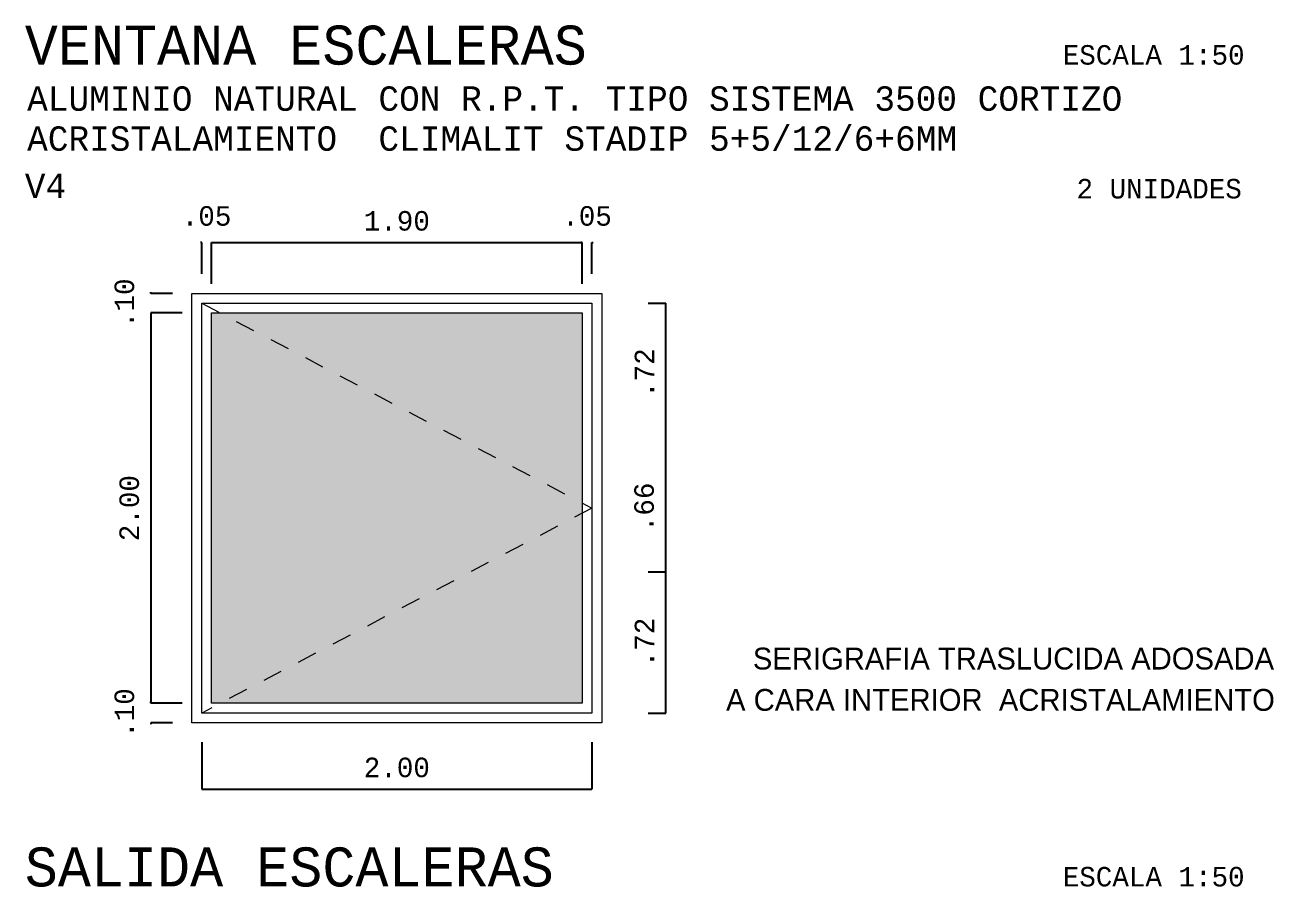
# Model space of a CAD drawing. Header units: millimetres. Extents: x 3472 to 4311, y 0 to 1645.
# Drawn here: x 3819.8 to 3826.2, y 1193.14 to 1197.56 of the extents above; entities that cross this region are included whole.
import ezdxf

# ---------------------------------------------------------------- set-up
doc = ezdxf.new("R2010")
doc.units = ezdxf.units.MM
doc.header["$LTSCALE"] = 0.1
doc.header["$PDMODE"] = 35
doc.linetypes.add('CONTINUA', pattern=[0])
doc.linetypes.add('PUNTOS', pattern=[0.25, 0, -0.25])
doc.layers.get('0').update_dxf_attribs({"lineweight": 9})
doc.layers.get('DEFPOINTS').update_dxf_attribs({"lineweight": 9})
for name, color, linetype, lineweight in [('A1', 7, 'Continuous', 9), ('A_cotas', 7, 'Continuous', 9), ('CARPINTERIAS', 7, 'PUNTOS', 9), ('Leyenda', 7, 'Continuous', 9)]:
    doc.layers.add(name, color=color, linetype=linetype, lineweight=lineweight)
doc.layers.add('COTAS-EXT', color=7, linetype='CONTINUA', lineweight=9, true_color=0x2e2e2e)
doc.layers.add('GRIS CARPINTERIAS', color=7, linetype='CONTINUA', lineweight=9, true_color=0x2e2e2e)
doc.styles.add('CAJ', font='GOTHIC.TTF')
doc.styles.add('FUTURA', font='LUCON.TTF')
doc.styles.get("Standard").update_dxf_attribs({"font": 'LUCON.TTF'})
doc.dimstyles.new('ESCALA-100-INT', dxfattribs={"dimtxt": 0.15, "dimasz": 0.012, "dimexe": 0, "dimexo": 0, "dimgap": 0.05, "dimtad": 1, "dimzin": 4, "dimdsep": 46, "dimtxsty": 'Standard', "dimblk1": '1', "dimblk2": '1', "dimsah": 1, "dimcen": 0, "dimse1": 1, "dimse2": 1, "dimclrd": 256, "dimclrt": 7, "dimadec": 0, "dimazin": 0, "dimtfac": 1, "dimtofl": 0, "dimtmove": 2, "dimatfit": 3, "dimldrblk": '1', "dimfxl": 1, "dimtolj": 1, "dimtzin": 0, "dimarcsym": 0})

# ---------------------------------------------------------------- blocks, each defined once
blk = doc.blocks.new('*D279')
at = {"layer": 'COTAS-EXT', "lineweight": -2}
for p, q in [((3820.7069, 1196.442), (3820.6999, 1196.442)), ((3820.7069, 1196.281), (3820.7069, 1196.442)), ((3820.7569, 1196.231), (3820.7569, 1196.442)), ((3820.7569, 1196.442), (3820.7639, 1196.442))]:
    blk.add_line(p, q, dxfattribs=at)
at = {"layer": 'DEFPOINTS', "color": 0}
for p in [(3820.7569, 1196.442), (3820.7069, 1196.131, 0), (3820.7569, 1196.081, 0)]:
    blk.add_point(p, dxfattribs=at)
at = {"layer": 'COTAS-EXT', "color": 250, "insert": (3820.7319, 1196.5776), "char_height": 0.1, "attachment_point": 5}
blk.add_mtext('\\A1;.05', dxfattribs=at)
blk = doc.blocks.new('1')
at = {"layer": 'A_cotas'}
blk.add_line((0, 0), (-0.01, 0), dxfattribs=at)
at = {"layer": 'A_cotas', "linetype": 'Continuous', "const_width": 2.44}
blk.add_lwpolyline([(0, -6.11), (0, 6.11)], dxfattribs=at)
blk = doc.blocks.new('_NONE')
at = {"color": 0, "linetype": 'ByBlock'}
blk.add_circle((0, 0), 0.25, dxfattribs=at)
blk = doc.blocks.new('*D280')
at = {"layer": 'COTAS-EXT', "lineweight": -2}
for p, q in [((3820.7569, 1196.231), (3820.7569, 1196.442)), ((3820.7569, 1196.442), (3822.657, 1196.442)), ((3822.657, 1196.231), (3822.657, 1196.442))]:
    blk.add_line(p, q, dxfattribs=at)
at = {"layer": 'DEFPOINTS', "color": 0}
for p in [(3822.657, 1196.442), (3820.7569, 1196.081, 0), (3822.657, 1196.081)]:
    blk.add_point(p, dxfattribs=at)
at = {"layer": 'COTAS-EXT', "color": 250, "insert": (3821.7069, 1196.5526), "char_height": 0.1, "attachment_point": 5}
blk.add_mtext('\\A1;1.90', dxfattribs=at)
blk = doc.blocks.new('*D281')
at = {"layer": 'COTAS-EXT', "lineweight": -2}
for p, q in [((3822.657, 1196.442), (3822.65, 1196.442)), ((3822.657, 1196.231), (3822.657, 1196.442)), ((3822.707, 1196.281), (3822.707, 1196.442)), ((3822.707, 1196.442), (3822.714, 1196.442))]:
    blk.add_line(p, q, dxfattribs=at)
at = {"layer": 'DEFPOINTS', "color": 0}
for p in [(3822.707, 1196.442), (3822.707, 1196.131, 0), (3822.657, 1196.081, 0)]:
    blk.add_point(p, dxfattribs=at)
at = {"layer": 'COTAS-EXT', "color": 250, "insert": (3822.682, 1196.5776), "char_height": 0.1, "attachment_point": 5}
blk.add_mtext('\\A1;.05', dxfattribs=at)
blk = doc.blocks.new('*D282')
at = {"layer": 'COTAS-EXT', "lineweight": -2}
for p, q in [((3820.7069, 1193.881), (3820.7069, 1193.6411)), ((3822.707, 1193.881), (3822.707, 1193.6411)), ((3820.7069, 1193.6411), (3822.707, 1193.6411))]:
    blk.add_line(p, q, dxfattribs=at)
at = {"layer": 'DEFPOINTS', "color": 0}
for p in [(3820.7069, 1194.031, 0), (3822.707, 1194.031, 0), (3822.707, 1193.6411)]:
    blk.add_point(p, dxfattribs=at)
at = {"layer": 'COTAS-EXT', "color": 250, "insert": (3821.7069, 1193.7517), "char_height": 0.1, "attachment_point": 5}
blk.add_mtext('\\A1;2.00', dxfattribs=at)
blk = doc.blocks.new('*D59')
at = {"layer": 'COTAS-EXT', "lineweight": -2}
for p, q in [((3820.4467, 1196.181), (3820.4467, 1196.188)), ((3820.5569, 1196.181), (3820.4467, 1196.181)), ((3820.6069, 1196.081), (3820.4467, 1196.081)), ((3820.4467, 1196.081), (3820.4467, 1196.074))]:
    blk.add_line(p, q, dxfattribs=at)
at = {"layer": 'DEFPOINTS', "color": 0}
for p in [(3820.7069, 1196.181, 0), (3820.4467, 1196.081), (3820.7569, 1196.081, 0)]:
    blk.add_point(p, dxfattribs=at)
at = {"layer": 'COTAS-EXT', "color": 250, "insert": (3820.3111, 1196.131), "char_height": 0.1, "attachment_point": 5, "rotation": 90}
blk.add_mtext('\\A1;.10', dxfattribs=at)
blk = doc.blocks.new('*D283')
at = {"layer": 'COTAS-EXT', "lineweight": -2}
for p, q in [((3820.6069, 1196.081), (3820.4467, 1196.081)), ((3820.4467, 1196.081), (3820.4467, 1194.081)), ((3820.6069, 1194.081), (3820.4467, 1194.081))]:
    blk.add_line(p, q, dxfattribs=at)
at = {"layer": 'DEFPOINTS', "color": 0}
for p in [(3820.7569, 1196.081, 0), (3820.4467, 1194.081), (3820.7569, 1194.081)]:
    blk.add_point(p, dxfattribs=at)
at = {"layer": 'COTAS-EXT', "color": 250, "insert": (3820.3361, 1195.081), "char_height": 0.1, "attachment_point": 5, "rotation": 90}
blk.add_mtext('\\A1;2.00', dxfattribs=at)
blk = doc.blocks.new('*D284')
at = {"layer": 'COTAS-EXT', "lineweight": -2}
for p, q in [((3820.4467, 1194.081), (3820.4467, 1194.088)), ((3820.6069, 1194.081), (3820.4467, 1194.081)), ((3820.5569, 1193.981), (3820.4467, 1193.981)), ((3820.4467, 1193.981), (3820.4467, 1193.974))]:
    blk.add_line(p, q, dxfattribs=at)
at = {"layer": 'DEFPOINTS', "color": 0}
for p in [(3820.7569, 1194.081), (3820.4467, 1193.981), (3820.7069, 1193.981, 0)]:
    blk.add_point(p, dxfattribs=at)
at = {"layer": 'COTAS-EXT', "color": 250, "insert": (3820.3111, 1194.031), "char_height": 0.1, "attachment_point": 5, "rotation": 90}
blk.add_mtext('\\A1;.10', dxfattribs=at)
blk = doc.blocks.new('*D368')
at = {"layer": 'COTAS-EXT', "lineweight": -2}
for p, q in [((3822.9948, 1194.7546), (3823.0855, 1194.7546)), ((3823.0855, 1194.031), (3823.0855, 1194.7546)), ((3822.9948, 1194.031), (3823.0855, 1194.031))]:
    blk.add_line(p, q, dxfattribs=at)
at = {"layer": 'DEFPOINTS', "color": 0}
for p in [(3822.8448, 1194.7546, 0), (3823.0855, 1194.7546), (3822.8448, 1194.031, 0)]:
    blk.add_point(p, dxfattribs=at)
at = {"layer": 'COTAS-EXT', "color": 250, "insert": (3822.9764, 1194.3928), "char_height": 0.1, "attachment_point": 5, "rotation": 90}
blk.add_mtext('\\A1;.72', dxfattribs=at)
blk = doc.blocks.new('*D369')
at = {"layer": 'COTAS-EXT', "lineweight": -2}
for p, q in [((3823.0855, 1194.7546), (3823.0855, 1195.4153)), ((3822.9948, 1194.7546), (3823.0855, 1194.7546))]:
    blk.add_line(p, q, dxfattribs=at)
at = {"layer": 'DEFPOINTS', "color": 0}
for p in [(3822.999, 1195.4153), (3823.0855, 1195.4153), (3822.8448, 1194.7546, 0)]:
    blk.add_point(p, dxfattribs=at)
at = {"layer": 'COTAS-EXT', "color": 250, "insert": (3822.9749, 1195.085), "char_height": 0.1, "attachment_point": 5, "rotation": 90}
blk.add_mtext('\\A1;.66', dxfattribs=at)
blk = doc.blocks.new('*D370')
at = {"layer": 'COTAS-EXT', "lineweight": -2}
for p in [(3822.9948, 1196.131), (3823.0855, 1195.4153)]:
    blk.add_line(p, (3823.0855, 1196.131), dxfattribs=at)
at = {"layer": 'DEFPOINTS', "color": 0}
for p in [(3822.8448, 1196.131, 0), (3823.0855, 1196.131), (3822.999, 1195.4153)]:
    blk.add_point(p, dxfattribs=at)
at = {"layer": 'COTAS-EXT', "color": 250, "insert": (3822.9764, 1195.7731), "char_height": 0.1, "attachment_point": 5, "rotation": 90}
blk.add_mtext('\\A1;.72', dxfattribs=at)

msp = doc.modelspace()

# ---------------------------------------------------------------- hatches: boundary and pattern name
at = {"layer": 'COTAS-EXT'}
h = msp.add_hatch(dxfattribs=at)
h.set_pattern_fill('DOTS', color=256, scale=0.01, angle=90, style=0)
h.set_pattern_definition([(90, (3820.756872, 1194.081035), (-0.015875, 0.0079375), [0, -0.015875])])
h.paths.add_polyline_path([(3822.657, 1196.081), (3820.7569, 1196.081), (3820.7569, 1194.081), (3822.657, 1194.081)])
at = {"layer": 'GRIS CARPINTERIAS'}
h = msp.add_hatch(color=256, dxfattribs=at)
edge = h.paths.add_edge_path()
edge.add_arc((3821.3035, 1194.7716), 0.0144, 0, 360)
edge = h.paths.add_edge_path()
edge.add_arc((3821.2135, 1194.7716), 0.0144, 0, 360)
edge = h.paths.add_edge_path()
edge.add_arc((3821.1235, 1194.7716), 0.0144, 0, 360)
edge = h.paths.add_edge_path()
edge.add_arc((3821.0335, 1194.7716), 0.0144, 0, 360)
edge = h.paths.add_edge_path()
edge.add_arc((3820.9435, 1194.7716), 0.0144, 0, 360)
edge = h.paths.add_edge_path()
edge.add_arc((3820.8535, 1194.7716), 0.0144, 0, 360)
edge = h.paths.add_edge_path()
edge.add_arc((3821.3035, 1194.8616), 0.0144, 0, 360)
edge = h.paths.add_edge_path()
edge.add_arc((3821.2135, 1194.8616), 0.0144, 0, 360)
edge = h.paths.add_edge_path()
edge.add_arc((3821.1235, 1194.8616), 0.0144, 0, 360)
edge = h.paths.add_edge_path()
edge.add_arc((3821.0335, 1194.8616), 0.0144, 0, 360)
edge = h.paths.add_edge_path()
edge.add_arc((3820.9435, 1194.8616), 0.0144, 0, 360)
edge = h.paths.add_edge_path()
edge.add_arc((3820.8535, 1194.8616), 0.0144, 0, 360)
edge = h.paths.add_edge_path()
edge.add_arc((3821.3035, 1194.9516), 0.0144, 0, 360)
edge = h.paths.add_edge_path()
edge.add_arc((3821.2135, 1194.9516), 0.0144, 0, 360)
edge = h.paths.add_edge_path()
edge.add_arc((3821.1235, 1194.9516), 0.0144, 0, 360)
edge = h.paths.add_edge_path()
edge.add_arc((3821.0335, 1194.9516), 0.0144, 0, 360)
edge = h.paths.add_edge_path()
edge.add_arc((3820.9435, 1194.9516), 0.0144, 0, 360)
edge = h.paths.add_edge_path()
edge.add_arc((3820.8535, 1194.9516), 0.0144, 0, 360)
edge = h.paths.add_edge_path()
edge.add_arc((3821.3035, 1195.0416), 0.0144, 0, 360)
edge = h.paths.add_edge_path()
edge.add_arc((3821.2135, 1195.0416), 0.0144, 0, 360)
edge = h.paths.add_edge_path()
edge.add_arc((3821.1235, 1195.0416), 0.0144, 0, 360)
edge = h.paths.add_edge_path()
edge.add_arc((3821.0335, 1195.0416), 0.0144, 0, 360)
edge = h.paths.add_edge_path()
edge.add_arc((3820.9435, 1195.0416), 0.0144, 0, 360)
edge = h.paths.add_edge_path()
edge.add_arc((3820.8535, 1195.0416), 0.0144, 0, 360)
edge = h.paths.add_edge_path()
edge.add_arc((3821.3035, 1195.1316), 0.0144, 0, 360)
edge = h.paths.add_edge_path()
edge.add_arc((3821.2135, 1195.1316), 0.0144, 0, 360)
edge = h.paths.add_edge_path()
edge.add_arc((3821.1235, 1195.1316), 0.0144, 0, 360)
edge = h.paths.add_edge_path()
edge.add_arc((3821.0335, 1195.1316), 0.0144, 0, 360)
edge = h.paths.add_edge_path()
edge.add_arc((3820.9435, 1195.1316), 0.0144, 0, 360)
edge = h.paths.add_edge_path()
edge.add_arc((3820.8535, 1195.1316), 0.0144, 0, 360)
edge = h.paths.add_edge_path()
edge.add_arc((3821.3035, 1195.2216), 0.0144, 0, 360)
edge = h.paths.add_edge_path()
edge.add_arc((3821.2135, 1195.2216), 0.0144, 0, 360)
edge = h.paths.add_edge_path()
edge.add_arc((3821.1235, 1195.2216), 0.0144, 0, 360)
edge = h.paths.add_edge_path()
edge.add_arc((3821.0335, 1195.2216), 0.0144, 0, 360)
edge = h.paths.add_edge_path()
edge.add_arc((3820.9435, 1195.2216), 0.0144, 0, 360)
edge = h.paths.add_edge_path()
edge.add_arc((3820.8535, 1195.2216), 0.0144, 0, 360)
edge = h.paths.add_edge_path()
edge.add_arc((3821.3035, 1195.3116), 0.0144, 0, 360)
edge = h.paths.add_edge_path()
edge.add_arc((3821.2135, 1195.3116), 0.0144, 0, 360)
edge = h.paths.add_edge_path()
edge.add_arc((3821.1235, 1195.3116), 0.0144, 0, 360)
edge = h.paths.add_edge_path()
edge.add_arc((3821.0335, 1195.3116), 0.0144, 0, 360)
edge = h.paths.add_edge_path()
edge.add_arc((3820.9435, 1195.3116), 0.0144, 0, 360)
edge = h.paths.add_edge_path()
edge.add_arc((3820.8535, 1195.3116), 0.0144, 0, 360)
edge = h.paths.add_edge_path()
edge.add_arc((3821.3035, 1195.4016), 0.0144, 0, 360)
edge = h.paths.add_edge_path()
edge.add_arc((3821.2135, 1195.4016), 0.0144, 0, 360)
edge = h.paths.add_edge_path()
edge.add_arc((3821.1235, 1195.4016), 0.0144, 0, 360)
edge = h.paths.add_edge_path()
edge.add_arc((3821.0335, 1195.4016), 0.0144, 0, 360)
edge = h.paths.add_edge_path()
edge.add_arc((3820.9435, 1195.4016), 0.0144, 0, 360)
edge = h.paths.add_edge_path()
edge.add_arc((3820.8535, 1195.4016), 0.0144, 0, 360)
edge = h.paths.add_edge_path()
edge.add_arc((3822.5635, 1194.7716), 0.0144, 0, 360)
edge = h.paths.add_edge_path()
edge.add_arc((3822.4735, 1194.7716), 0.0144, 0, 360)
edge = h.paths.add_edge_path()
edge.add_arc((3822.5635, 1194.8616), 0.0144, 0, 360)
edge = h.paths.add_edge_path()
edge.add_arc((3822.4735, 1194.8616), 0.0144, 0, 360)
edge = h.paths.add_edge_path()
edge.add_arc((3822.5635, 1194.9516), 0.0144, 0, 360)
edge = h.paths.add_edge_path()
edge.add_arc((3822.4735, 1194.9516), 0.0144, 0, 360)
edge = h.paths.add_edge_path()
edge.add_arc((3822.5635, 1195.0416), 0.0144, 0, 360)
edge = h.paths.add_edge_path()
edge.add_arc((3822.4735, 1195.0416), 0.0144, 0, 360)
edge = h.paths.add_edge_path()
edge.add_arc((3822.5635, 1195.1316), 0.0144, 0, 360)
edge = h.paths.add_edge_path()
edge.add_arc((3822.4735, 1195.1316), 0.0144, 0, 360)
edge = h.paths.add_edge_path()
edge.add_arc((3822.5635, 1195.2216), 0.0144, 0, 360)
edge = h.paths.add_edge_path()
edge.add_arc((3822.4735, 1195.2216), 0.0144, 0, 360)
edge = h.paths.add_edge_path()
edge.add_arc((3822.5635, 1195.3116), 0.0144, 0, 360)
edge = h.paths.add_edge_path()
edge.add_arc((3822.4735, 1195.3116), 0.0144, 0, 360)
edge = h.paths.add_edge_path()
edge.add_arc((3822.5635, 1195.4016), 0.0144, 0, 360)
edge = h.paths.add_edge_path()
edge.add_arc((3822.4735, 1195.4016), 0.0144, 0, 360)
edge = h.paths.add_edge_path()
edge.add_arc((3822.3835, 1194.7716), 0.0144, 0, 360)
edge = h.paths.add_edge_path()
edge.add_arc((3822.2935, 1194.7716), 0.0144, 0, 360)
edge = h.paths.add_edge_path()
edge.add_arc((3822.2035, 1194.7716), 0.0144, 0, 360)
edge = h.paths.add_edge_path()
edge.add_arc((3822.1135, 1194.7716), 0.0144, 0, 360)
edge = h.paths.add_edge_path()
edge.add_arc((3822.0235, 1194.7716), 0.0144, 0, 360)
edge = h.paths.add_edge_path()
edge.add_arc((3821.9335, 1194.7716), 0.0144, 0, 360)
edge = h.paths.add_edge_path()
edge.add_arc((3821.8435, 1194.7716), 0.0144, 0, 360)
edge = h.paths.add_edge_path()
edge.add_arc((3821.7535, 1194.7716), 0.0144, 0, 360)
edge = h.paths.add_edge_path()
edge.add_arc((3821.6635, 1194.7716), 0.0144, 0, 360)
edge = h.paths.add_edge_path()
edge.add_arc((3821.5735, 1194.7716), 0.0144, 0, 360)
edge = h.paths.add_edge_path()
edge.add_arc((3821.4835, 1194.7716), 0.0144, 0, 360)
edge = h.paths.add_edge_path()
edge.add_arc((3821.3935, 1194.7716), 0.0144, 0, 360)
edge = h.paths.add_edge_path()
edge.add_arc((3822.3835, 1194.8616), 0.0144, 0, 360)
edge = h.paths.add_edge_path()
edge.add_arc((3822.2935, 1194.8616), 0.0144, 0, 360)
edge = h.paths.add_edge_path()
edge.add_arc((3822.2035, 1194.8616), 0.0144, 0, 360)
edge = h.paths.add_edge_path()
edge.add_arc((3822.1135, 1194.8616), 0.0144, 0, 360)
edge = h.paths.add_edge_path()
edge.add_arc((3822.0235, 1194.8616), 0.0144, 0, 360)
edge = h.paths.add_edge_path()
edge.add_arc((3821.9335, 1194.8616), 0.0144, 0, 360)
edge = h.paths.add_edge_path()
edge.add_arc((3821.8435, 1194.8616), 0.0144, 0, 360)
edge = h.paths.add_edge_path()
edge.add_arc((3821.7535, 1194.8616), 0.0144, 0, 360)
edge = h.paths.add_edge_path()
edge.add_arc((3821.6635, 1194.8616), 0.0144, 0, 360)
edge = h.paths.add_edge_path()
edge.add_arc((3821.5735, 1194.8616), 0.0144, 0, 360)
edge = h.paths.add_edge_path()
edge.add_arc((3821.4835, 1194.8616), 0.0144, 0, 360)
edge = h.paths.add_edge_path()
edge.add_arc((3821.3935, 1194.8616), 0.0144, 0, 360)
edge = h.paths.add_edge_path()
edge.add_arc((3822.3835, 1194.9516), 0.0144, 0, 360)
edge = h.paths.add_edge_path()
edge.add_arc((3822.2935, 1194.9516), 0.0144, 0, 360)
edge = h.paths.add_edge_path()
edge.add_arc((3822.2035, 1194.9516), 0.0144, 0, 360)
edge = h.paths.add_edge_path()
edge.add_arc((3822.1135, 1194.9516), 0.0144, 0, 360)
edge = h.paths.add_edge_path()
edge.add_arc((3822.0235, 1194.9516), 0.0144, 0, 360)
edge = h.paths.add_edge_path()
edge.add_arc((3821.9335, 1194.9516), 0.0144, 0, 360)
edge = h.paths.add_edge_path()
edge.add_arc((3821.8435, 1194.9516), 0.0144, 0, 360)
edge = h.paths.add_edge_path()
edge.add_arc((3821.7535, 1194.9516), 0.0144, 0, 360)
edge = h.paths.add_edge_path()
edge.add_arc((3821.6635, 1194.9516), 0.0144, 0, 360)
edge = h.paths.add_edge_path()
edge.add_arc((3821.5735, 1194.9516), 0.0144, 0, 360)
edge = h.paths.add_edge_path()
edge.add_arc((3821.4835, 1194.9516), 0.0144, 0, 360)
edge = h.paths.add_edge_path()
edge.add_arc((3821.3935, 1194.9516), 0.0144, 0, 360)
edge = h.paths.add_edge_path()
edge.add_arc((3822.3835, 1195.0416), 0.0144, 0, 360)
edge = h.paths.add_edge_path()
edge.add_arc((3822.2935, 1195.0416), 0.0144, 0, 360)
edge = h.paths.add_edge_path()
edge.add_arc((3822.2035, 1195.0416), 0.0144, 0, 360)
edge = h.paths.add_edge_path()
edge.add_arc((3822.1135, 1195.0416), 0.0144, 0, 360)
edge = h.paths.add_edge_path()
edge.add_arc((3822.0235, 1195.0416), 0.0144, 0, 360)
edge = h.paths.add_edge_path()
edge.add_arc((3821.9335, 1195.0416), 0.0144, 0, 360)
edge = h.paths.add_edge_path()
edge.add_arc((3821.8435, 1195.0416), 0.0144, 0, 360)
edge = h.paths.add_edge_path()
edge.add_arc((3821.7535, 1195.0416), 0.0144, 0, 360)
edge = h.paths.add_edge_path()
edge.add_arc((3821.6635, 1195.0416), 0.0144, 0, 360)
edge = h.paths.add_edge_path()
edge.add_arc((3821.5735, 1195.0416), 0.0144, 0, 360)
edge = h.paths.add_edge_path()
edge.add_arc((3821.4835, 1195.0416), 0.0144, 0, 360)
edge = h.paths.add_edge_path()
edge.add_arc((3821.3935, 1195.0416), 0.0144, 0, 360)
edge = h.paths.add_edge_path()
edge.add_arc((3822.3835, 1195.1316), 0.0144, 0, 360)
edge = h.paths.add_edge_path()
edge.add_arc((3822.2935, 1195.1316), 0.0144, 0, 360)
edge = h.paths.add_edge_path()
edge.add_arc((3822.2035, 1195.1316), 0.0144, 0, 360)
edge = h.paths.add_edge_path()
edge.add_arc((3822.1135, 1195.1316), 0.0144, 0, 360)
edge = h.paths.add_edge_path()
edge.add_arc((3822.0235, 1195.1316), 0.0144, 0, 360)
edge = h.paths.add_edge_path()
edge.add_arc((3821.9335, 1195.1316), 0.0144, 0, 360)
edge = h.paths.add_edge_path()
edge.add_arc((3821.8435, 1195.1316), 0.0144, 0, 360)
edge = h.paths.add_edge_path()
edge.add_arc((3821.7535, 1195.1316), 0.0144, 0, 360)
edge = h.paths.add_edge_path()
edge.add_arc((3821.6635, 1195.1316), 0.0144, 0, 360)
edge = h.paths.add_edge_path()
edge.add_arc((3821.5735, 1195.1316), 0.0144, 0, 360)
edge = h.paths.add_edge_path()
edge.add_arc((3821.4835, 1195.1316), 0.0144, 0, 360)
edge = h.paths.add_edge_path()
edge.add_arc((3821.3935, 1195.1316), 0.0144, 0, 360)
edge = h.paths.add_edge_path()
edge.add_arc((3822.3835, 1195.2216), 0.0144, 0, 360)
edge = h.paths.add_edge_path()
edge.add_arc((3822.2935, 1195.2216), 0.0144, 0, 360)
edge = h.paths.add_edge_path()
edge.add_arc((3822.2035, 1195.2216), 0.0144, 0, 360)
edge = h.paths.add_edge_path()
edge.add_arc((3822.1135, 1195.2216), 0.0144, 0, 360)
edge = h.paths.add_edge_path()
edge.add_arc((3822.0235, 1195.2216), 0.0144, 0, 360)
edge = h.paths.add_edge_path()
edge.add_arc((3821.9335, 1195.2216), 0.0144, 0, 360)
edge = h.paths.add_edge_path()
edge.add_arc((3821.8435, 1195.2216), 0.0144, 0, 360)
edge = h.paths.add_edge_path()
edge.add_arc((3821.7535, 1195.2216), 0.0144, 0, 360)
edge = h.paths.add_edge_path()
edge.add_arc((3821.6635, 1195.2216), 0.0144, 0, 360)
edge = h.paths.add_edge_path()
edge.add_arc((3821.5735, 1195.2216), 0.0144, 0, 360)
edge = h.paths.add_edge_path()
edge.add_arc((3821.4835, 1195.2216), 0.0144, 0, 360)
edge = h.paths.add_edge_path()
edge.add_arc((3821.3935, 1195.2216), 0.0144, 0, 360)
edge = h.paths.add_edge_path()
edge.add_arc((3822.3835, 1195.3116), 0.0144, 0, 360)
edge = h.paths.add_edge_path()
edge.add_arc((3822.2935, 1195.3116), 0.0144, 0, 360)
edge = h.paths.add_edge_path()
edge.add_arc((3822.2035, 1195.3116), 0.0144, 0, 360)
edge = h.paths.add_edge_path()
edge.add_arc((3822.1135, 1195.3116), 0.0144, 0, 360)
edge = h.paths.add_edge_path()
edge.add_arc((3822.0235, 1195.3116), 0.0144, 0, 360)
edge = h.paths.add_edge_path()
edge.add_arc((3821.9335, 1195.3116), 0.0144, 0, 360)
edge = h.paths.add_edge_path()
edge.add_arc((3821.8435, 1195.3116), 0.0144, 0, 360)
edge = h.paths.add_edge_path()
edge.add_arc((3821.7535, 1195.3116), 0.0144, 0, 360)
edge = h.paths.add_edge_path()
edge.add_arc((3821.6635, 1195.3116), 0.0144, 0, 360)
edge = h.paths.add_edge_path()
edge.add_arc((3821.5735, 1195.3116), 0.0144, 0, 360)
edge = h.paths.add_edge_path()
edge.add_arc((3821.4835, 1195.3116), 0.0144, 0, 360)
edge = h.paths.add_edge_path()
edge.add_arc((3821.3935, 1195.3116), 0.0144, 0, 360)
edge = h.paths.add_edge_path()
edge.add_arc((3822.3835, 1195.4016), 0.0144, 0, 360)
edge = h.paths.add_edge_path()
edge.add_arc((3822.2935, 1195.4016), 0.0144, 0, 360)
edge = h.paths.add_edge_path()
edge.add_arc((3822.2035, 1195.4016), 0.0144, 0, 360)
edge = h.paths.add_edge_path()
edge.add_arc((3822.1135, 1195.4016), 0.0144, 0, 360)
edge = h.paths.add_edge_path()
edge.add_arc((3822.0235, 1195.4016), 0.0144, 0, 360)
edge = h.paths.add_edge_path()
edge.add_arc((3821.9335, 1195.4016), 0.0144, 0, 360)
edge = h.paths.add_edge_path()
edge.add_arc((3821.8435, 1195.4016), 0.0144, 0, 360)
edge = h.paths.add_edge_path()
edge.add_arc((3821.7535, 1195.4016), 0.0144, 0, 360)
edge = h.paths.add_edge_path()
edge.add_arc((3821.6635, 1195.4016), 0.0144, 0, 360)
edge = h.paths.add_edge_path()
edge.add_arc((3821.5735, 1195.4016), 0.0144, 0, 360)
edge = h.paths.add_edge_path()
edge.add_arc((3821.4835, 1195.4016), 0.0144, 0, 360)
edge = h.paths.add_edge_path()
edge.add_arc((3821.3935, 1195.4016), 0.0144, 0, 360)

# ---------------------------------------------------------------- linework, layer by layer
at = {"elevation": 0}
for points in [[(3820.6569, 1196.181), (3822.757, 1196.181), (3822.757, 1193.981), (3820.6569, 1193.981)], [(3820.7069, 1196.131), (3822.707, 1196.131), (3822.707, 1194.031), (3820.7069, 1194.031)], [(3820.7569, 1196.081), (3822.657, 1196.081), (3822.657, 1194.081), (3820.7569, 1194.081)]]:
    msp.add_lwpolyline(points, close=True, dxfattribs=at)
at = {"layer": 'CARPINTERIAS', "elevation": 0}
msp.add_lwpolyline([(3820.7069, 1196.131), (3822.707, 1195.081), (3820.7069, 1194.031)], dxfattribs=at)

# ---------------------------------------------------------------- texts
at = {"layer": 'A1', "style": 'CAJ'}
for s, p in [('SERIGRAFIA TRASLUCIDA ADOSADA ', (3823.5317, 1194.2541)), ('A CARA INTERIOR  ACRISTALAMIENTO', (3823.3944, 1194.0424))]:
    msp.add_text(s, height=0.112, rotation=360, dxfattribs=at).set_placement(p)
at = {"layer": 'Leyenda', "style": 'FUTURA'}
for s, height, p in [('VENTANA ESCALERAS', 0.2, (3819.8003, 1197.3537)), ('ALUMINIO NATURAL CON R.P.T. TIPO SISTEMA 3500 CORTIZO ', 0.125, (3819.8123, 1197.1173)), ('ACRISTALAMIENTO  CLIMALIT STADIP 5+5/12/6+6MM', 0.125, (3819.8123, 1196.9124)), ('SALIDA ESCALERAS', 0.2, (3819.8003, 1193.1425))]:
    msp.add_text(s, height=height, rotation=360, dxfattribs=at).set_placement(p)
for s, height, p in [('ESCALA 1:50', 0.1, (3825.1201, 1197.3537)), ('V4', 0.125, (3819.8003, 1196.6705)), ('2 UNIDADES', 0.1, (3825.1907, 1196.668)), ('ESCALA 1:50', 0.1, (3825.1201, 1193.1425))]:
    msp.add_text(s, height=height, dxfattribs=at).set_placement(p)

# ---------------------------------------------------------------- dimensions: what is measured, and where the dimension line sits
at = {"layer": 'COTAS-EXT'}
for base, p1, p2, picture, middle in [((3820.7569, 1196.442), (3820.7069, 1196.131, 0), (3820.7569, 1196.081, 0), '*D279', (3820.7319, 1196.5776)), ((3822.657, 1196.442), (3820.7569, 1196.081, 0), (3822.657, 1196.081), '*D280', (3821.7069, 1196.5526)), ((3822.707, 1196.442), (3822.657, 1196.081, 0), (3822.707, 1196.131, 0), '*D281', (3822.682, 1196.5776)), ((3822.707, 1193.6411), (3820.7069, 1194.031, 0), (3822.707, 1194.031, 0), '*D282', (3821.7069, 1193.7517))]:
    dim = msp.add_linear_dim(base=base, p1=p1, p2=p2, dimstyle='ESCALA-100-INT', override={"dimtxt": 0.1, "dimasz": 0.007, "dimexo": 0.15, "dimblk": 'NONE', "dimsah": 0, "dimse1": 0, "dimse2": 0, "dimclre": 256, "dimclrt": 250, "dimfxl": 0.5, "dimfxlon": 1}, dxfattribs=at)
    dim.commit()
    dim.dimension.update_dxf_attribs({"geometry": picture, "text_midpoint": middle})
for base, p1, p2, picture, middle in [((3820.4467, 1196.081), (3820.7069, 1196.181, 0), (3820.7569, 1196.081, 0), '*D59', (3820.3111, 1196.131)), ((3823.0855, 1196.131), (3822.999, 1195.4153), (3822.8448, 1196.131, 0), '*D370', (3822.9764, 1195.7731)), ((3820.4467, 1194.081), (3820.7569, 1196.081, 0), (3820.7569, 1194.081), '*D283', (3820.3361, 1195.081)), ((3823.0855, 1195.4153), (3822.8448, 1194.7546, 0), (3822.999, 1195.4153), '*D369', (3822.9749, 1195.085)), ((3823.0855, 1194.7546), (3822.8448, 1194.031, 0), (3822.8448, 1194.7546, 0), '*D368', (3822.9764, 1194.3928)), ((3820.4467, 1193.981), (3820.7569, 1194.081), (3820.7069, 1193.981, 0), '*D284', (3820.3111, 1194.031))]:
    dim = msp.add_linear_dim(base=base, p1=p1, p2=p2, angle=90, dimstyle='ESCALA-100-INT', override={"dimtxt": 0.1, "dimasz": 0.007, "dimexo": 0.15, "dimblk": 'NONE', "dimsah": 0, "dimse1": 0, "dimse2": 0, "dimclre": 256, "dimclrt": 250, "dimfxl": 0.5, "dimfxlon": 1}, dxfattribs=at)
    dim.commit()
    dim.dimension.update_dxf_attribs({"geometry": picture, "text_midpoint": middle})

doc.saveas('drawing.dxf')
